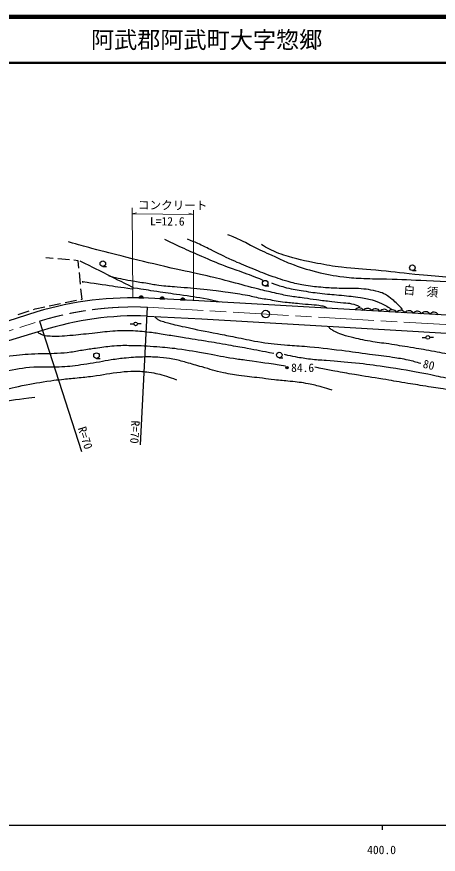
# Model space of a CAD drawing. Units: millimetres, scale not verified. Extents: x 40000 to 680000, y 20000 to 380000.
# Drawn here: x 388978 to 480098, y 198715 to 380000 of the extents above; entities that cross this region are included whole.
import ezdxf
from ezdxf.enums import TextEntityAlignment as Align

# ---------------------------------------------------------------- set-up
doc = ezdxf.new("R2010")
doc.units = ezdxf.units.MM
doc.header["$LTSCALE"] = 1000
doc.header["$PDMODE"] = 32
doc.header["$PDSIZE"] = 500
doc.linetypes.add('CHAIN', pattern=[18.5, 12, -1.5, 3.5, -1.5])
for name, color, linetype, lineweight in [('M-BGD', 7, 'Continuous', 25), ('M-BMK', 2, 'CHAIN', 13), ('M-BMK-SRVR', 3, 'Continuous', 25), ('M-STR-HTXT', 7, 'Continuous', 13), ('M-TTL', 2, 'Continuous', 140), ('M-TTL-BAND', 7, 'Continuous', 25), ('M-TTL-LINE', 7, 'Continuous', 50)]:
    doc.layers.add(name, color=color, linetype=linetype, lineweight=lineweight)
doc.layers.add('M-TTL-TXT', color=7, linetype='Continuous')
doc.styles.add('ＭＳ ゴシック', font='')
doc.styles.get('ＭＳ ゴシック').set_extended_font_data('MS Gothic')

msp = doc.modelspace()

# ---------------------------------------------------------------- hatches: boundary and pattern name
at = {"layer": 'M-BGD'}
for points in [[(416397, 319113, 0.78398), (415401, 319140)], [(420921, 318891, 0.8), (419922, 318938)], [(425406, 318651, 0.8), (424407, 318698)]]:
    msp.add_hatch(color=256, dxfattribs=at).paths.add_polyline_path(points)

# ---------------------------------------------------------------- linework, layer by layer
for p, q in [((396862, 327680), (395235, 327827)), ((400348, 327365), (397858, 327590)), ((402247, 327193), (401344, 327275)), ((402408, 325608), (402247, 327193)), ((402762, 322126), (402509, 324613)), ((407576, 325944), (408376, 325944)), ((474514, 325069), (475314, 325069)), ((403092, 318872), (402863, 321131)), ((442678, 321736), (443478, 321736)), ((396015, 317397), (398463, 317907)), ((399442, 318111), (401889, 318621)), ((402868, 318825), (403092, 318872)), ((393315, 316111), (376098, 310609)), ((389266, 315576), (391647, 316340)), ((392599, 316646), (392954, 316760)), ((392954, 316760), (395036, 317193)), ((415753, 287319), (417276, 317125)), ((393903, 314103), (402997, 285882)), ((394554, 312056), (377281, 306863)), ((413478, 313516), (414278, 313516)), ((415878, 313515), (415078, 313515)), ((476647, 310580), (477447, 310580)), ((479046, 310569), (478246, 310569)), ((406224, 306049), (407024, 306049)), ((445733, 306190), (446533, 306190))]:
    msp.add_line(p, q, dxfattribs=at)
for points in [[(416397, 319113, 0.78398), (415401, 319140)], [(420921, 318891, 0.8), (419922, 318938)], [(425406, 318651, 0.8), (424407, 318698)]]:
    msp.add_lwpolyline(points, format="xyb", close=True, dxfattribs=at)
for points in [[(518520, 313263), (491891, 314812), (444772, 317544), (427031, 318557), (417476, 319068)], [(417138, 315220), (428953, 314629), (473390, 312010), (518239, 309377)]]:
    msp.add_lwpolyline(points, dxfattribs=at)
for centre, radius in [((407576, 326544), 600), ((474513, 325669), 600), ((442678, 322336), 600), ((414678, 313516), 400), ((477847, 310580), 400), ((406224, 306649), 600), ((445733, 306790), 600), ((447384, 304044), 150), ((447384, 304044), 120), ((447384, 304044), 90), ((447384, 304044), 60), ((447384, 304044), 30), ((447384, 304044), 20)]:
    msp.add_circle(centre, radius, dxfattribs=at)
for centre, radius, start, end in [((413977, 247464), 71690, 87.20253, 106.75153), ((462994, 315926), 1060, 28.56805, 144.78646), ((464791, 315822), 1060, 28.56805, 144.78646), ((466588, 315717), 1060, 28.56805, 144.78646), ((468385, 315613), 1060, 28.56805, 144.78646), ((470182, 315509), 1060, 28.56805, 144.78646), ((471979, 315405), 1060, 28.56805, 144.78646), ((473776, 315300), 1060, 28.56805, 144.78646), ((475573, 315196), 1060, 28.56805, 144.78646), ((477370, 315092), 1060, 28.56805, 144.78646), ((479167, 314987), 1060, 28.56805, 144.78646), ((414842, 249410), 65850, 88.00188, 107.94481)]:
    msp.add_arc(centre, radius, start, end, dxfattribs=at)
for points, knots in [([(420927, 331851), (422925, 330885), (423443, 330634), (425070, 329886), (426573, 329196), (427417, 328811), (428937, 328159), (430883, 327325), (431965, 326834), (433944, 326081), (435335, 325552), (436138, 325318), (437536, 324805), (439365, 324134), (439947, 323899), (442191, 323015)], [0, 0, 0, 0, 1, 1, 1, 2, 2, 2, 3, 3, 3, 4, 4, 4, 5, 5, 5, 5]), ([(472388, 316615), (471883, 317192), (471739, 317360), (471286, 317800), (470861, 318214), (470616, 318440), (470151, 318810), (469602, 319248), (469317, 319541), (468691, 319861), (468140, 320144), (467821, 320300), (467223, 320462), (465546, 320916), (464562, 321026), (462830, 321150), (461211, 321267), (460297, 321147), (458675, 321200), (457319, 321245), (456560, 321280), (455208, 321388), (453751, 321504), (452934, 321574), (451491, 321801), (450220, 322001), (449517, 322171), (448274, 322502), (446487, 322977), (445512, 323338), (443768, 323954), (442139, 324529), (441249, 324913), (439651, 325568), (438038, 326230), (437135, 326603), (435546, 327321), (433679, 328164), (432670, 328716), (430827, 329611), (429771, 330124), (429198, 330452), (428124, 330925), (427249, 331310), (426950, 331431), (425859, 331851)], [0, 0, 0, 0, 1, 1, 1, 2, 2, 2, 3, 3, 3, 4, 4, 4, 5, 5, 5, 6, 6, 6, 7, 7, 7, 8, 8, 8, 9, 9, 9, 10, 10, 10, 11, 11, 11, 12, 12, 12, 13, 13, 13, 14, 14, 14, 15, 15, 15, 15]), ([(434572, 332846), (435804, 332384), (436153, 332242), (437142, 331795), (438438, 331210), (439094, 330740), (440371, 330114), (442067, 329281), (443043, 328868), (444764, 328086), (446086, 327485), (446796, 327071), (448155, 326559), (450300, 325752), (451529, 325358), (453750, 324795), (456040, 324214), (457348, 323966), (459692, 323668), (461376, 323454), (462332, 323441), (464028, 323358), (465941, 323266), (467015, 323307), (468928, 323246), (472295, 323138), (474181, 323074), (477545, 322908), (481859, 322695), (484280, 322617), (488584, 322260), (491680, 322003), (493396, 321640), (496497, 321472), (497266, 321430), (497700, 321390), (498468, 321444), (499893, 321543), (500687, 321663), (502101, 321866), (503415, 322054), (504132, 322291), (505452, 322429), (506361, 322524), (506876, 322562), (507789, 322542), (508638, 322524), (509128, 322578), (509958, 322401), (510491, 322287), (510764, 322125), (511262, 321904), (511853, 321641), (512175, 321471), (512727, 321134), (513308, 320779), (513595, 320520), (514172, 320158), (515050, 319606), (515532, 319276), (516456, 318806), (517071, 318493), (517427, 318339), (518071, 318093), (518641, 317874), (518964, 317749), (519560, 317617), (520263, 317461), (520677, 317491), (521394, 317429), (522705, 317317), (523444, 317306), (524754, 317185), (525453, 317121), (525839, 317033), (526538, 316960), (527592, 316849), (528181, 316724), (529241, 316716), (530234, 316708), (530793, 316774), (531776, 316922), (532305, 317002), (532605, 317061), (533108, 317241), (533485, 317377), (533680, 317496), (534028, 317692), (534651, 318043), (534957, 318312), (535587, 318649), (536013, 318878), (536263, 318999), (536732, 319119), (537425, 319296), (537837, 319351), (538553, 319325), (539634, 319286), (540230, 319097), (541275, 318818), (541989, 318628), (542345, 318387), (543021, 318086), (544303, 317515), (545005, 317157), (546250, 316509), (547091, 316071), (547536, 315776), (548371, 315327), (548966, 315007), (549157, 314906), (549900, 314522)], [0, 0, 0, 0, 1, 1, 1, 2, 2, 2, 3, 3, 3, 4, 4, 4, 5, 5, 5, 6, 6, 6, 7, 7, 7, 8, 8, 8, 9, 9, 9, 10, 10, 10, 11, 11, 11, 12, 12, 12, 13, 13, 13, 14, 14, 14, 15, 15, 15, 16, 16, 16, 17, 17, 17, 18, 18, 18, 19, 19, 19, 20, 20, 20, 21, 21, 21, 22, 22, 22, 23, 23, 23, 24, 24, 24, 25, 25, 25, 26, 26, 26, 27, 27, 27, 28, 28, 28, 29, 29, 29, 30, 30, 30, 31, 31, 31, 32, 32, 32, 33, 33, 33, 34, 34, 34, 35, 35, 35, 36, 36, 36, 37, 37, 37, 37]), ([(463230, 317158), (462436, 317519), (462159, 317651), (461428, 317821), (460747, 317980), (460345, 317955), (459651, 318034), (458640, 318148), (458071, 318195), (457060, 318309), (455788, 318453), (455075, 318530), (453806, 318697), (452738, 318838), (452144, 318946), (451078, 319098), (449871, 319269), (449187, 319311), (447986, 319523), (446687, 319753), (445970, 319936), (444682, 320224), (443350, 320522), (442602, 320682), (441278, 321013), (438994, 321583), (437738, 321993), (435458, 322577), (433379, 323110), (432216, 323413), (430126, 323904), (427110, 324612), (425398, 324909), (422379, 325606), (418542, 326491), (416401, 327021), (412579, 327971), (409705, 328686), (408093, 329081), (405233, 329849), (403244, 330383), (402610, 330556), (400151, 331250)], [0, 0, 0, 0, 1, 1, 1, 2, 2, 2, 3, 3, 3, 4, 4, 4, 5, 5, 5, 6, 6, 6, 7, 7, 7, 8, 8, 8, 9, 9, 9, 10, 10, 10, 11, 11, 11, 12, 12, 12, 13, 13, 13, 14, 14, 14, 14]), ([(522859, 325872), (522560, 325598), (522448, 325501), (522145, 325321), (521801, 325116), (521582, 325036), (521194, 324933), (520631, 324783), (520309, 324714), (519730, 324645), (517112, 324333), (515617, 324573), (512984, 324445), (511810, 324388), (511150, 324387), (509980, 324276), (507774, 324067), (506550, 323842), (504348, 323600), (502268, 323371), (501103, 323231), (499016, 323075), (497538, 322963), (496707, 322905), (495224, 322906), (492604, 322907), (491137, 323013), (488522, 323168), (483235, 323483), (480279, 323758), (475005, 324238), (471708, 324539), (469871, 324816), (466576, 325140), (463705, 325421), (462080, 325408), (459217, 325759), (457173, 326009), (456039, 326238), (454016, 326623), (451133, 327171), (449510, 327496), (446710, 328378), (445836, 328654), (445364, 328867), (444533, 329254), (443821, 329586), (443405, 329741), (442730, 330143), (442402, 330339), (442285, 330407), (441904, 330668)], [0, 0, 0, 0, 1, 1, 1, 2, 2, 2, 3, 3, 3, 4, 4, 4, 5, 5, 5, 6, 6, 6, 7, 7, 7, 8, 8, 8, 9, 9, 9, 10, 10, 10, 11, 11, 11, 12, 12, 12, 13, 13, 13, 14, 14, 14, 15, 15, 15, 16, 16, 16, 17, 17, 17, 17]), ([(408905, 323897), (411163, 323372), (411775, 323214), (413635, 322884), (414885, 322662), (415593, 322581), (416846, 322377), (417958, 322195), (418573, 322043), (419690, 321898), (421234, 321698), (422110, 321695), (423661, 321560), (425923, 321363), (427192, 321265), (429452, 321041), (430480, 320939), (431056, 320887), (432080, 320753), (432850, 320652), (433278, 320569), (434045, 320453), (435741, 320196), (436701, 320109), (438388, 319802), (439672, 319568), (440372, 319338), (441655, 319101), (442259, 318989), (442601, 318948), (443207, 318851), (444678, 318615), (445496, 318435), (446974, 318250), (448188, 318098), (448873, 318054), (450090, 317937), (451112, 317839), (451686, 317804), (452706, 317699), (453548, 317612), (454038, 317666), (454859, 317461), (455234, 317368), (455478, 317366), (455798, 317148), (455932, 317057), (455992, 317016), (456119, 316886)], [0, 0, 0, 0, 1, 1, 1, 2, 2, 2, 3, 3, 3, 4, 4, 4, 5, 5, 5, 6, 6, 6, 7, 7, 7, 8, 8, 8, 9, 9, 9, 10, 10, 10, 11, 11, 11, 12, 12, 12, 13, 13, 13, 14, 14, 14, 15, 15, 15, 16, 16, 16, 16]), ([(413923, 321027), (411141, 321438), (410445, 321541), (408216, 321872), (406236, 322165), (403147, 322622), (403147, 322622), (403147, 322622), (403376, 322589), (403376, 322589)], [0, 0, 0, 0, 1, 1, 1, 2, 2, 2, 3, 3, 3, 3]), ([(432806, 318227), (431543, 318550), (431188, 318622), (430144, 318844), (427849, 319333), (426531, 319431), (424211, 319783), (422277, 320077), (421190, 320223), (419255, 320515), (417304, 320810), (416690, 320905), (414261, 321285)], [0, 0, 0, 0, 1, 1, 1, 2, 2, 2, 3, 3, 3, 4, 4, 4, 4]), ([(444056, 322389), (445569, 321842), (446026, 321683), (447323, 321351), (448739, 320987), (449560, 320901), (451002, 320662), (452571, 320402), (453453, 320274), (455033, 320086), (456656, 319894), (457574, 319870), (459200, 319698), (460810, 319529), (461723, 319499), (463318, 319223), (464463, 319024), (465122, 318948), (466221, 318572), (467099, 318272), (467589, 318085), (468412, 317658), (468884, 317413), (469147, 317268), (469588, 316970), (469812, 316819), (469890, 316766), (470151, 316568)], [0, 0, 0, 0, 1, 1, 1, 2, 2, 2, 3, 3, 3, 4, 4, 4, 5, 5, 5, 6, 6, 6, 7, 7, 7, 8, 8, 8, 9, 9, 9, 9]), ([(418843, 315135), (418958, 314932), (419013, 314851), (419162, 314705), (419356, 314514), (419519, 314471), (419763, 314348), (420226, 314114), (420524, 314069), (421020, 313916), (422694, 313400), (423668, 313235), (425376, 312846), (428103, 312226), (429644, 311942), (432388, 311401), (433882, 311106), (434723, 310963), (436217, 310669), (438112, 310296), (439155, 309990), (441061, 309683), (443325, 309318), (444606, 309187), (446890, 308979), (448570, 308826), (449518, 308815), (451199, 308669), (454351, 308396), (456111, 308177), (459253, 307796), (461589, 307513), (462890, 307292), (465222, 306980), (467179, 306718), (468285, 306638), (470235, 306332), (471541, 306127), (472279, 306031), (473567, 305734), (474663, 305482), (475038, 305376), (476346, 304983)], [0, 0, 0, 0, 1, 1, 1, 2, 2, 2, 3, 3, 3, 4, 4, 4, 5, 5, 5, 6, 6, 6, 7, 7, 7, 8, 8, 8, 9, 9, 9, 10, 10, 10, 11, 11, 11, 12, 12, 12, 13, 13, 13, 14, 14, 14, 14]), ([(444549, 307087), (441756, 307641), (441041, 307788), (438786, 308201), (437218, 308489), (436338, 308640), (434768, 308915), (432811, 309257), (431716, 309455), (429756, 309778), (427500, 310151), (426232, 310337), (423974, 310698), (422654, 310910), (421916, 311038), (420594, 311243), (419459, 311419), (418826, 311546), (417685, 311674), (416069, 311856), (415161, 311980), (413536, 312012), (412047, 312042), (411211, 312015), (409725, 311918), (407973, 311805), (407002, 311627), (405257, 311449), (403387, 311258), (402341, 311139), (400469, 310980), (399575, 310904), (399076, 310837), (398179, 310811), (397563, 310793), (397217, 310778), (396602, 310811), (396007, 310843), (395664, 310817), (395081, 310942), (394732, 311017), (394540, 311088), (394218, 311243), (393898, 311396), (393782, 311480), (393446, 311723)], [0, 0, 0, 0, 1, 1, 1, 2, 2, 2, 3, 3, 3, 4, 4, 4, 5, 5, 5, 6, 6, 6, 7, 7, 7, 8, 8, 8, 9, 9, 9, 10, 10, 10, 11, 11, 11, 12, 12, 12, 13, 13, 13, 14, 14, 14, 15, 15, 15, 15]), ([(533311, 292179), (532840, 292562), (532717, 292657), (532334, 292962), (530662, 294295), (529685, 294990), (527998, 296304), (526787, 297246), (526185, 297878), (524919, 298744), (523504, 299712), (522669, 300196), (521164, 301016), (519713, 301807), (518913, 302296), (517372, 302893), (515678, 303549), (514690, 303824), (512923, 304245), (511567, 304568), (510791, 304681), (509412, 304883), (507908, 305104), (507062, 305228), (505545, 305315), (503561, 305429), (502445, 305402), (500457, 305390), (499284, 305383), (498627, 305343), (497453, 305334), (495444, 305317), (494318, 305325), (492309, 305390), (491157, 305427), (490511, 305457), (489362, 305559), (488442, 305641), (487925, 305683), (487015, 305841), (485548, 306095), (484753, 306368), (483298, 306686), (481491, 307080), (480479, 307304), (478661, 307643), (476892, 307973), (475894, 308122), (474118, 308413), (472272, 308715), (471237, 308883), (469387, 309164), (467819, 309401), (466931, 309471), (465370, 309746), (463764, 310027), (462874, 310241), (461296, 310647), (460336, 310894), (459775, 310973), (458855, 311341), (458328, 311552), (458028, 311669), (457541, 311961), (457232, 312146), (457053, 312243), (456771, 312468), (456692, 312531), (456645, 312565), (456579, 312643), (456518, 312715), (456470, 312750), (456435, 312838), (456409, 312902), (456402, 312935), (456395, 313012)], [0, 0, 0, 0, 1, 1, 1, 2, 2, 2, 3, 3, 3, 4, 4, 4, 5, 5, 5, 6, 6, 6, 7, 7, 7, 8, 8, 8, 9, 9, 9, 10, 10, 10, 11, 11, 11, 12, 12, 12, 13, 13, 13, 14, 14, 14, 15, 15, 15, 16, 16, 16, 17, 17, 17, 18, 18, 18, 19, 19, 19, 20, 20, 20, 21, 21, 21, 22, 22, 22, 23, 23, 23, 24, 24, 24, 25, 25, 25, 25]), ([(366775, 301294), (366885, 301235), (366931, 301219), (367036, 301187), (367242, 301125), (367371, 301156), (367587, 301159), (367913, 301164), (368094, 301208), (368415, 301265), (368830, 301338), (369054, 301418), (369456, 301543), (370263, 301794), (370706, 301966), (371496, 302269), (372116, 302507), (372451, 302671), (373073, 302907), (373680, 303138), (374023, 303258), (374637, 303470), (375226, 303675), (375557, 303786), (376151, 303971), (377027, 304243), (377518, 304399), (378404, 304634), (379672, 304971), (380394, 305111), (381671, 305410), (382564, 305620), (383062, 305752), (383961, 305936), (385329, 306216), (386094, 306392), (387478, 306574), (389585, 306852), (390775, 306944), (392897, 307062), (394787, 307168), (395852, 307067), (397741, 307175), (398883, 307240), (399522, 307307), (400657, 307450), (401773, 307591), (402386, 307753), (403498, 307926), (404635, 308103), (405273, 308200), (406414, 308352), (407839, 308541), (408636, 308676), (410069, 308790), (411502, 308903), (412311, 308882), (413748, 308865), (415917, 308838), (417130, 308737), (419293, 308589), (421042, 308470), (422022, 308374), (423761, 308151), (426297, 307826), (427699, 307511), (430219, 307075), (432406, 306696), (433620, 306414), (435813, 306074), (436940, 305899), (437576, 305831), (438705, 305673), (441973, 305216), (442999, 305058), (447065, 304459)], [0, 0, 0, 0, 1, 1, 1, 2, 2, 2, 3, 3, 3, 4, 4, 4, 5, 5, 5, 6, 6, 6, 7, 7, 7, 8, 8, 8, 9, 9, 9, 10, 10, 10, 11, 11, 11, 12, 12, 12, 13, 13, 13, 14, 14, 14, 15, 15, 15, 16, 16, 16, 17, 17, 17, 18, 18, 18, 19, 19, 19, 20, 20, 20, 21, 21, 21, 22, 22, 22, 23, 23, 23, 24, 24, 24, 25, 25, 25, 25]), ([(520348, 295582), (519555, 296129), (519322, 296281), (518638, 296687), (517750, 297215), (517241, 297499), (516292, 297907), (514998, 298463), (514234, 298688), (512875, 299053), (511599, 299394), (510872, 299541), (509571, 299766), (508180, 300007), (507390, 300079), (505985, 300216), (504148, 300397), (503116, 300477), (501273, 300554), (499646, 300623), (498733, 300617), (497105, 300611), (495807, 300606), (495080, 300543), (493782, 300536), (492521, 300529), (491813, 300509), (490553, 300573), (488943, 300655), (488042, 300748), (486442, 300949), (484884, 301144), (484022, 301326), (482481, 301625), (480663, 301977), (479662, 302256), (477844, 302601), (474181, 303296), (472126, 303673), (468438, 304215), (466016, 304571), (464659, 304775), (462224, 305022), (459749, 305274), (458357, 305358), (455879, 305567), (454544, 305679), (453790, 305676), (452462, 305849), (451210, 306011), (450510, 306119), (449270, 306355), (448328, 306535), (448016, 306600), (446867, 306862)], [0, 0, 0, 0, 1, 1, 1, 2, 2, 2, 3, 3, 3, 4, 4, 4, 5, 5, 5, 6, 6, 6, 7, 7, 7, 8, 8, 8, 9, 9, 9, 10, 10, 10, 11, 11, 11, 12, 12, 12, 13, 13, 13, 14, 14, 14, 15, 15, 15, 16, 16, 16, 17, 17, 17, 18, 18, 18, 18]), ([(457134, 299198), (456104, 299521), (455823, 299603), (454975, 299836), (453826, 300151), (453180, 300328), (452009, 300549), (450490, 300837), (449622, 300900), (448086, 301075), (446754, 301227), (446001, 301247), (444669, 301394), (443669, 301505), (443114, 301607), (442116, 301732), (440335, 301955), (439331, 302030), (437554, 302277), (436022, 302489), (435162, 302612), (433649, 302934), (431820, 303322), (430831, 303689), (429030, 304191), (427694, 304565), (426953, 304804), (425614, 305168), (424496, 305471), (423879, 305682), (422741, 305900), (421659, 306107), (421042, 306168), (419944, 306257), (418679, 306359), (417965, 306368), (416696, 306350), (415110, 306328), (414221, 306269), (412641, 306125), (411368, 306009), (410658, 305903), (409393, 305712), (408392, 305561), (407839, 305430), (406840, 305262), (405779, 305083), (405182, 304997), (404118, 304830), (403128, 304674), (402578, 304558), (401584, 304436), (400714, 304328), (400224, 304288), (399350, 304229), (398434, 304167), (397920, 304132), (397003, 304116), (395298, 304087), (394339, 304256), (392638, 304145), (390161, 303982), (388792, 303653), (386358, 303159), (384264, 302734), (383098, 302454), (381036, 301892), (378745, 301267), (377472, 300878), (375216, 300136), (373237, 299486), (372125, 299121), (370188, 298354), (368292, 297603), (367230, 297163), (365432, 296201), (364106, 295492), (363397, 295021), (362190, 294123), (361258, 293430), (360777, 292986), (359925, 292196), (358576, 290946), (358173, 290407), (356753, 288717)], [0, 0, 0, 0, 1, 1, 1, 2, 2, 2, 3, 3, 3, 4, 4, 4, 5, 5, 5, 6, 6, 6, 7, 7, 7, 8, 8, 8, 9, 9, 9, 10, 10, 10, 11, 11, 11, 12, 12, 12, 13, 13, 13, 14, 14, 14, 15, 15, 15, 16, 16, 16, 17, 17, 17, 18, 18, 18, 19, 19, 19, 20, 20, 20, 21, 21, 21, 22, 22, 22, 23, 23, 23, 24, 24, 24, 25, 25, 25, 26, 26, 26, 27, 27, 27, 28, 28, 28, 28]), ([(369409, 294893), (370996, 295409), (371398, 295540), (372676, 295944), (373825, 296308), (374463, 296535), (375623, 296864), (376749, 297183), (377393, 297313), (378533, 297578), (380909, 298130), (382253, 298379), (384634, 298910), (386777, 299388), (387966, 299707), (390116, 300150), (392536, 300647), (393906, 300852), (396349, 301220), (397248, 301355), (397755, 301398), (398658, 301501), (399962, 301649), (400695, 301703), (402000, 301839), (403328, 301978), (404074, 302041), (405398, 302215), (407756, 302525), (409060, 302834), (411424, 303097), (412592, 303227), (413252, 303281), (414428, 303285), (415656, 303288), (416347, 303231), (417563, 303059), (419062, 302847), (419891, 302627), (421336, 302177), (422189, 301912), (422489, 301815), (423495, 301426)], [0, 0, 0, 0, 1, 1, 1, 2, 2, 2, 3, 3, 3, 4, 4, 4, 5, 5, 5, 6, 6, 6, 7, 7, 7, 8, 8, 8, 9, 9, 9, 10, 10, 10, 11, 11, 11, 12, 12, 12, 13, 13, 13, 14, 14, 14, 14]), ([(507737, 296127), (507147, 296414), (506963, 296491), (506452, 296686), (505667, 296987), (505201, 297085), (504383, 297279), (503122, 297578), (502397, 297660), (501112, 297829), (499569, 298033), (498693, 298044), (497141, 298146), (495228, 298273), (494154, 298303), (492241, 298409), (490847, 298487), (490065, 298511), (488674, 298616), (487565, 298699), (486945, 298764), (485839, 298879), (484253, 299043), (483364, 299131), (481784, 299348), (480071, 299583), (479118, 299756), (477410, 300024), (475649, 300299), (474662, 300445), (472904, 300737), (471032, 301048), (469989, 301254), (468117, 301563), (465721, 301959), (464372, 302136), (461978, 302539), (460325, 302818), (459400, 302976), (457754, 303290), (456564, 303517), (455904, 303677), (454713, 303891), (454207, 303982), (454045, 304012), (453417, 304116)], [0, 0, 0, 0, 1, 1, 1, 2, 2, 2, 3, 3, 3, 4, 4, 4, 5, 5, 5, 6, 6, 6, 7, 7, 7, 8, 8, 8, 9, 9, 9, 10, 10, 10, 11, 11, 11, 12, 12, 12, 13, 13, 13, 14, 14, 14, 15, 15, 15, 15]), ([(392903, 297566), (389130, 297129), (388060, 297008), (384990, 296439), (382007, 295886), (380335, 295547), (377415, 294721), (375574, 294201), (374533, 293914), (372769, 293173), (370501, 292220), (369223, 291678), (367080, 290469), (365656, 289665), (364855, 289194), (363589, 288160), (362606, 287358), (362156, 286790), (361336, 285823), (360435, 284761), (360031, 284085), (359224, 282950), (357996, 281226), (357628, 280631), (356211, 278445)], [0, 0, 0, 0, 1, 1, 1, 2, 2, 2, 3, 3, 3, 4, 4, 4, 5, 5, 5, 6, 6, 6, 7, 7, 7, 8, 8, 8, 8])]:
    msp.add_open_spline(points, degree=3, knots=knots, dxfattribs=at)
msp.add_open_spline([(414261, 321285), (408484, 324202), (408484, 324202), (402706, 327119)], degree=3, dxfattribs=at)
msp.add_point((447384, 304044), dxfattribs=at)
at = {"layer": 'M-BMK'}
for p, q in [((417276, 317125), (518349, 311235)), ((376764, 308651), (393903, 314103))]:
    msp.add_line(p, q, dxfattribs=at)
msp.add_arc((414379, 247642), 69544, 87.61292, 107.12396, dxfattribs=at)
at = {"layer": 'M-BMK-SRVR'}
msp.add_circle((442796, 315638), 817, dxfattribs=at)
at = {"layer": 'M-STR-HTXT'}
for p, q in [((413901, 338616), (414048, 319154)), ((413910, 337323), (414883, 337575)), ((427159, 337213), (413910, 337323)), ((427159, 337213), (426191, 337481)), ((427189, 318548), (427158, 338108))]:
    msp.add_line(p, q, dxfattribs=at)
at = {"layer": 'M-TTL'}
msp.add_line((680000, 380000), (40000, 380000), dxfattribs=at)
at = {"layer": 'M-TTL-BAND'}
for p, q in [((40000, 205000), (579000, 205000)), ((468000, 205000), (468000, 204000))]:
    msp.add_line(p, q, dxfattribs=at)
at = {"layer": 'M-TTL-LINE'}
msp.add_line((40000, 370000), (680000, 370000), dxfattribs=at)

# ---------------------------------------------------------------- texts
at = {"layer": 'M-BGD', "style": 'ＭＳ ゴシック'}
for s, rotation, p in [('白\u3000須\u3000川', 355.223, (472496, 319456)), ('80', 346.377, (476500, 303532)), ('R=70', 267.076, (413192, 292668)), ('R=70', 287.861, (401636, 290769))]:
    msp.add_text(s, height=1833, rotation=rotation, dxfattribs=at).set_placement(p, align=Align.BOTTOM_LEFT)
msp.add_text('84.6', height=1833, dxfattribs=at).set_placement((448285, 302561), align=Align.BOTTOM_LEFT)
at = {"layer": 'M-STR-HTXT', "style": 'ＭＳ ゴシック'}
for s, p in [('コンクリート', (415177, 337785)), ('L=12.6', (417769, 334296))]:
    msp.add_text(s, height=1833, rotation=359.522, dxfattribs=at).set_placement(p, align=Align.BOTTOM_LEFT)
at = {"layer": 'M-TTL-BAND', "style": 'ＭＳ ゴシック'}
msp.add_text('400.0', height=1833, dxfattribs=at).set_placement((467844, 198195), align=Align.BOTTOM_CENTER)
at = {"layer": 'M-TTL-TXT', "style": 'ＭＳ ゴシック'}
msp.add_text('阿武郡阿武町大字惣郷', height=3666, dxfattribs=at).set_placement((405024, 375000), align=Align.MIDDLE_LEFT)

doc.saveas('drawing.dxf')
